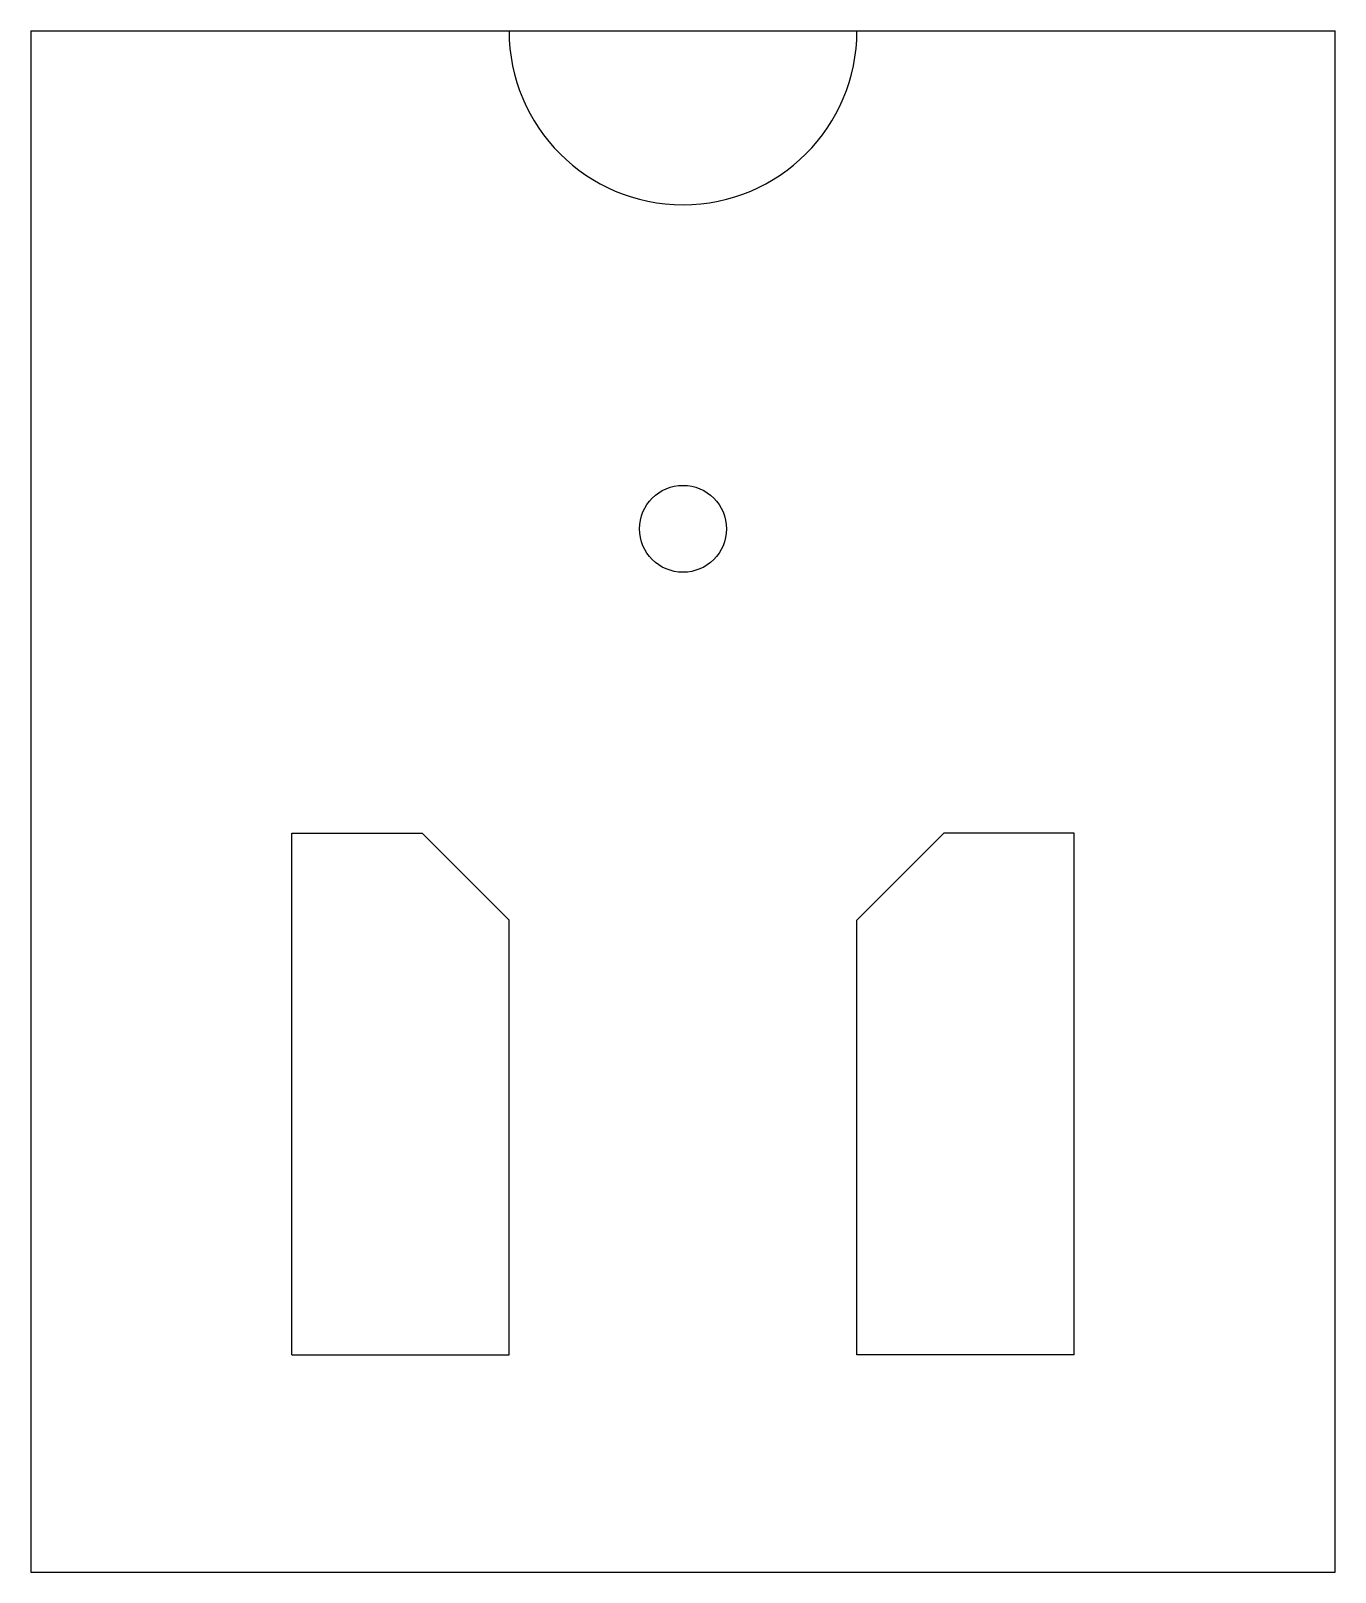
# Model space of a CAD drawing. Extents: x -0.275 to 0.275, y -0.65 to 0.
import ezdxf

# ---------------------------------------------------------------- set-up
doc = ezdxf.new("R2010")
doc.units = 0
doc.layers.add('SN', color=7, linetype='CONTINUOUS')

msp = doc.modelspace()

# ---------------------------------------------------------------- linework, layer by layer
at = {"layer": 'SN', "color": 0}
for p, q in [((-0.275, 0), (0.275, 0)), ((-0.275, 0), (-0.275, -0.65)), ((0.275, -0.65), (0.275, 0)), ((-0.165, -0.33833), (-0.11, -0.33833)), ((-0.165, -0.55833), (-0.165, -0.33833)), ((-0.11, -0.33833), (-0.07333, -0.375)), ((0.11, -0.33833), (0.07333, -0.375)), ((0.165, -0.33833), (0.11, -0.33833)), ((0.165, -0.55833), (0.165, -0.33833)), ((-0.07333, -0.55833), (-0.07333, -0.375)), ((0.07333, -0.55833), (0.07333, -0.375)), ((-0.165, -0.55833), (-0.07333, -0.55833)), ((0.165, -0.55833), (0.07333, -0.55833)), ((-0.275, -0.65), (0.275, -0.65))]:
    msp.add_line(p, q, dxfattribs=at)
msp.add_circle((0, -0.21), 0.01833, dxfattribs=at)
msp.add_arc((0, 0), 0.07333, 180, 0, dxfattribs=at)

doc.saveas('drawing.dxf')
